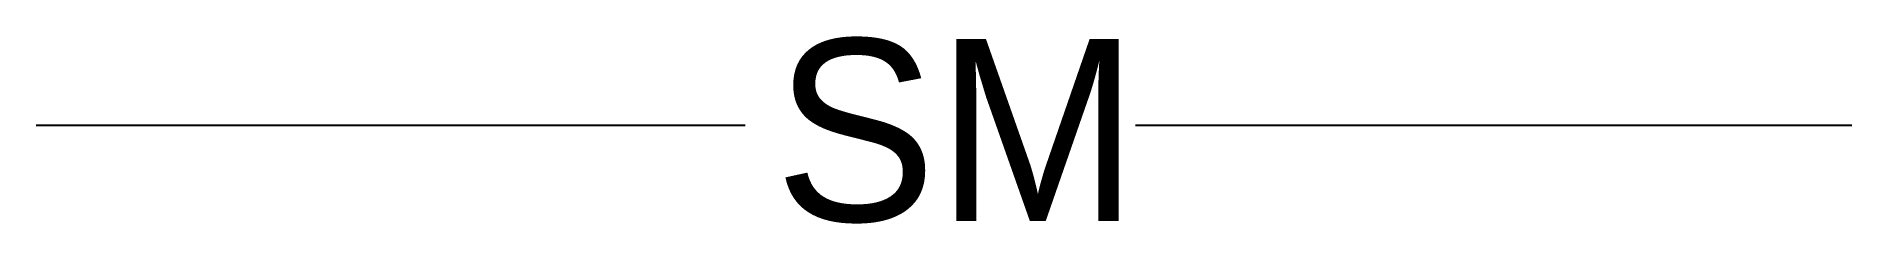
# Model space of a CAD drawing. Header units: metres. Extents: x -618 to 2227, y -132772 to -132479.
import ezdxf

# ---------------------------------------------------------------- set-up
doc = ezdxf.new("R2010")
doc.units = ezdxf.units.M
doc.layers.add('G', color=3, linetype='Continuous')
doc.layers.add('R', color=3, linetype='Continuous')

msp = doc.modelspace()

# ---------------------------------------------------------------- linework, layer by layer
at = {"layer": 'G'}
for p, q in [((-617.8, -132618.33), (492.94, -132618.33)), ((1104.76, -132618.33), (2226.76, -132618.33))]:
    msp.add_line(p, q, dxfattribs=at)

# ---------------------------------------------------------------- texts
at = {"layer": 'R'}
msp.add_text('SM', height=284.46, dxfattribs=at).set_placement((538.74, -132768.04))

doc.saveas('drawing.dxf')
